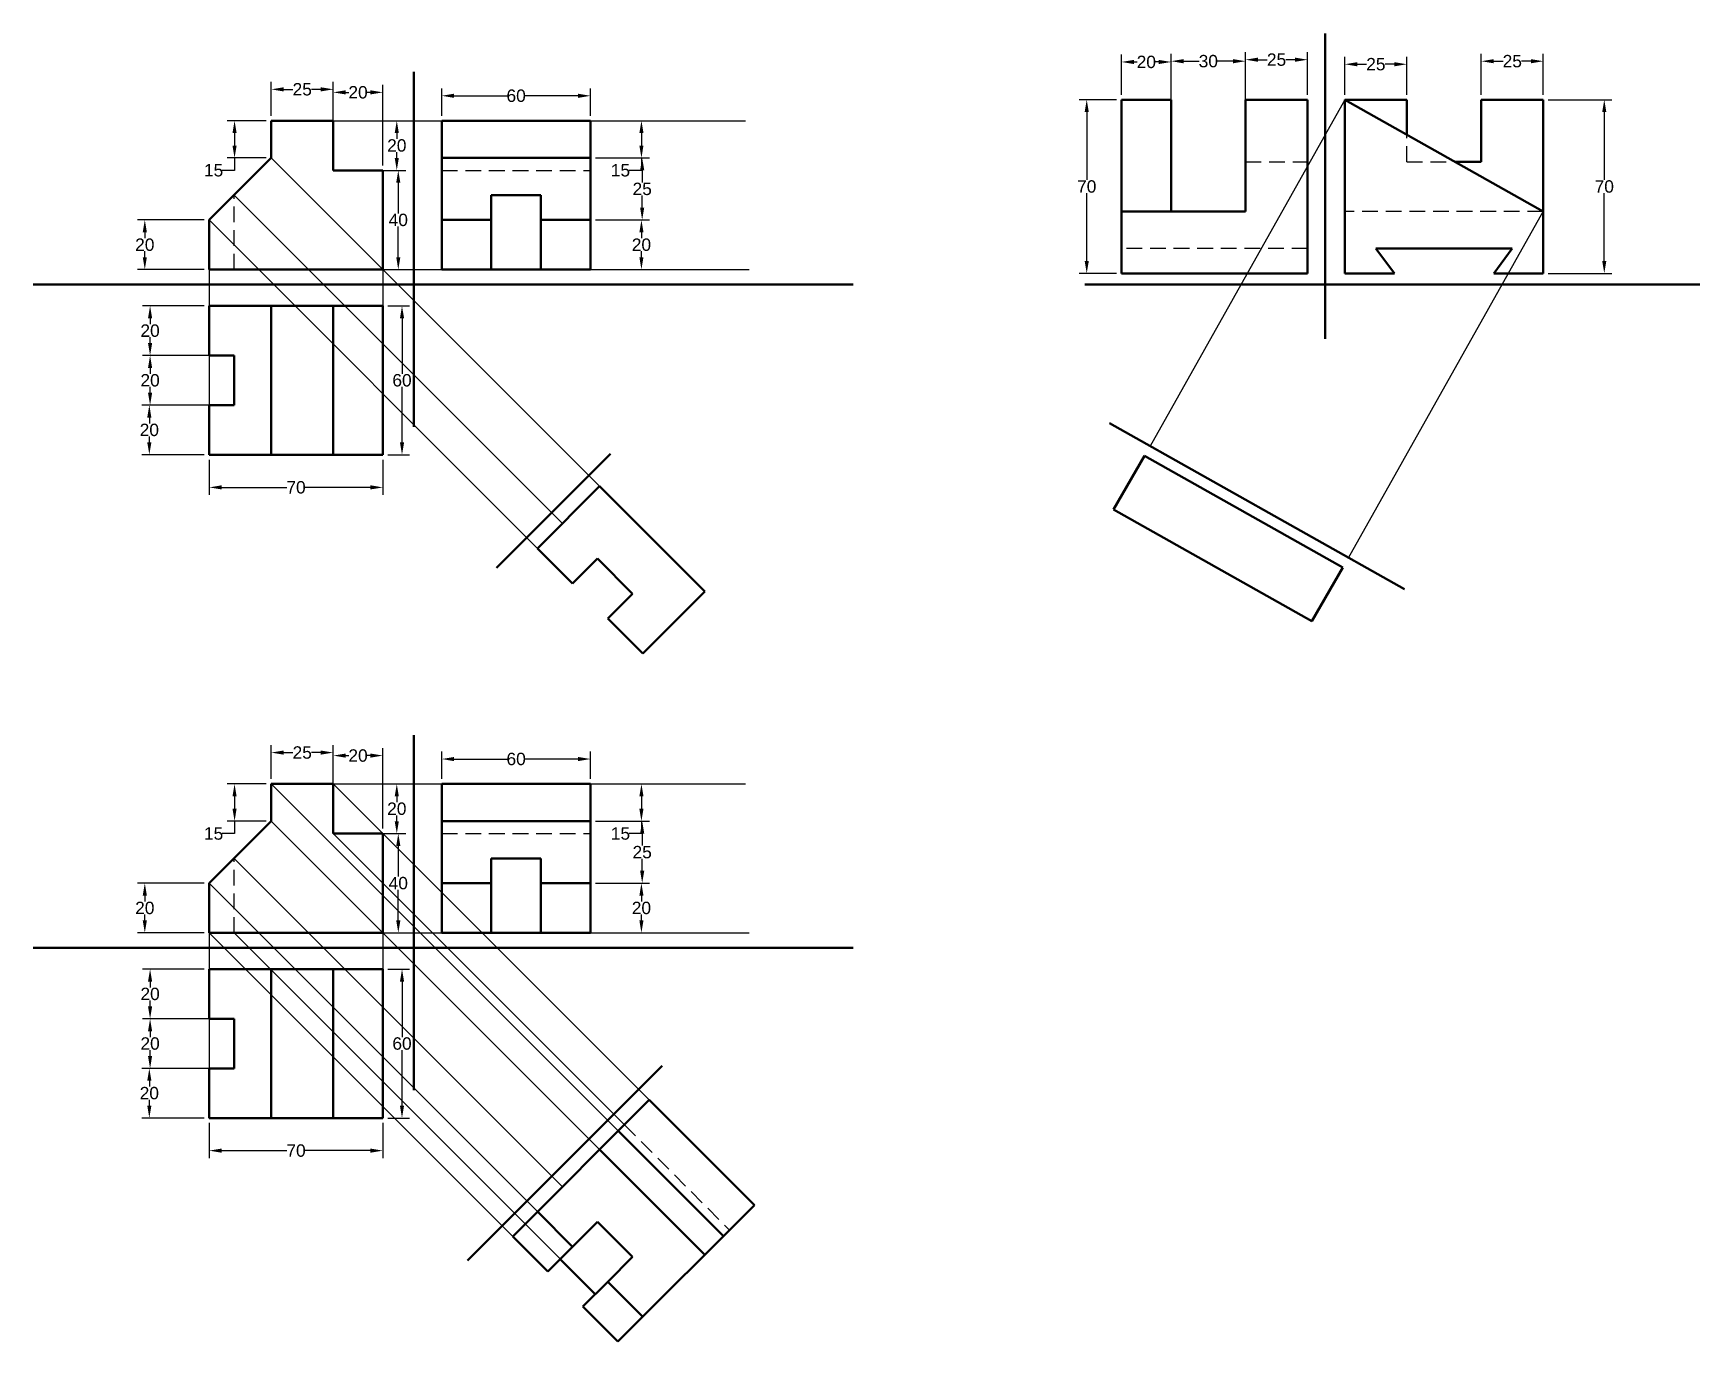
# Model space of a CAD drawing. Header units: millimetres. Extents: x -81 to 591, y -195 to 333.
import ezdxf

# ---------------------------------------------------------------- set-up
doc = ezdxf.new("R2010")
doc.units = ezdxf.units.MM
doc.linetypes.add('HIDDEN', pattern=[9.525, 6.35, -3.175])
for name, color, linetype in [('DIM', 12, 'Continuous'), ('HIDDEN', 101, 'HIDDEN'), ('PROJECTIN', 50, 'Continuous')]:
    doc.layers.add(name, color=color, linetype=linetype)
doc.layers.add('OBJECT', color=250, linetype='Continuous', lineweight=50)
doc.styles.get("Standard").update_dxf_attribs({"font": 'arial.ttf'})
doc.dimstyles.new('kunal', dxfattribs={"dimtxt": 5, "dimasz": 5, "dimexe": 3, "dimexo": 2, "dimgap": 0.09, "dimtad": 0, "dimtih": 1, "dimtoh": 1, "dimdec": 0, "dimzin": 0, "dimdsep": 46, "dimtxsty": 'Standard', "dimcen": 0.09, "dimadec": 0, "dimazin": 0, "dimtfac": 1, "dimtdec": 0, "dimtofl": 0, "dimtmove": 0, "dimatfit": 3, "dimfxl": 1, "dimtolj": 1, "dimtzin": 0, "dimarcsym": 0})

# ---------------------------------------------------------------- blocks, each defined once
blk = doc.blocks.new('*D2')
at = {"layer": 'Defpoints', "color": 0, "transparency": 16777216}
for p in [(143.51, 307.68), (83.51, 297.63), (143.51, 297.63)]:
    blk.add_point(p, dxfattribs=at)
at = {"layer": 'DIM', "color": 0, "lineweight": -2, "transparency": 16777216}
for p, q in [((83.51, 299.63), (83.51, 310.68)), ((143.51, 299.63), (143.51, 310.68)), ((88.51, 307.68), (109.84, 307.68)), ((138.51, 307.68), (117.19, 307.68))]:
    blk.add_line(p, q, dxfattribs=at)
at = {"layer": 'DIM', "color": 0, "transparency": 16777216}
for points in [[(88.51, 308.51), (88.51, 306.85), (83.51, 307.68)], [(138.51, 308.51), (138.51, 306.85), (143.51, 307.68)]]:
    blk.add_solid(points, dxfattribs=at)
at = {"layer": 'DIM', "color": 0, "transparency": 16777216, "insert": (113.51, 307.68), "char_height": 5, "attachment_point": 5}
blk.add_mtext('\\A1;60', dxfattribs=at)
blk = doc.blocks.new('*D3')
at = {"layer": 'Defpoints', "color": 0, "transparency": 16777216}
for p in [(143.51, 297.63), (143.51, 282.63), (164.03, 282.63)]:
    blk.add_point(p, dxfattribs=at)
at = {"layer": 'DIM', "color": 0, "lineweight": -2, "transparency": 16777216}
for p, q in [((145.51, 297.63), (167.03, 297.63)), ((164.03, 292.63), (164.03, 287.63)), ((145.51, 282.63), (167.03, 282.63)), ((164.03, 282.63), (164.03, 277.63)), ((164.03, 277.63), (159.03, 277.63))]:
    blk.add_line(p, q, dxfattribs=at)
at = {"layer": 'DIM', "color": 0, "transparency": 16777216}
for points in [[(163.2, 292.63), (164.86, 292.63), (164.03, 297.63)], [(163.2, 287.63), (164.86, 287.63), (164.03, 282.63)]]:
    blk.add_solid(points, dxfattribs=at)
at = {"layer": 'DIM', "color": 0, "transparency": 16777216, "insert": (155.57, 277.63), "char_height": 5, "attachment_point": 5}
blk.add_mtext('\\A1;15', dxfattribs=at)
blk = doc.blocks.new('*D4')
at = {"layer": 'Defpoints', "color": 0, "transparency": 16777216}
for p in [(143.51, 282.63), (143.51, 257.63), (164.33, 257.63)]:
    blk.add_point(p, dxfattribs=at)
at = {"layer": 'DIM', "color": 0, "lineweight": -2, "transparency": 16777216}
for p, q in [((145.51, 282.63), (167.33, 282.63)), ((164.33, 277.63), (164.33, 272.77)), ((164.33, 262.63), (164.33, 267.49)), ((145.51, 257.63), (167.33, 257.63))]:
    blk.add_line(p, q, dxfattribs=at)
at = {"layer": 'DIM', "color": 0, "transparency": 16777216}
for points in [[(163.5, 277.63), (165.17, 277.63), (164.33, 282.63)], [(163.5, 262.63), (165.17, 262.63), (164.33, 257.63)]]:
    blk.add_solid(points, dxfattribs=at)
at = {"layer": 'DIM', "color": 0, "transparency": 16777216, "insert": (164.33, 270.13), "char_height": 5, "attachment_point": 5}
blk.add_mtext('\\A1;25', dxfattribs=at)
blk = doc.blocks.new('*D5')
at = {"layer": 'Defpoints', "color": 0, "transparency": 16777216}
for p in [(143.51, 257.63), (143.51, 237.63), (164.03, 237.63)]:
    blk.add_point(p, dxfattribs=at)
at = {"layer": 'DIM', "color": 0, "lineweight": -2, "transparency": 16777216}
for p, q in [((145.51, 257.63), (167.03, 257.63)), ((164.03, 252.63), (164.03, 250.27)), ((164.03, 242.63), (164.03, 244.99)), ((145.51, 237.63), (167.03, 237.63))]:
    blk.add_line(p, q, dxfattribs=at)
at = {"layer": 'DIM', "color": 0, "transparency": 16777216}
for points in [[(163.2, 252.63), (164.86, 252.63), (164.03, 257.63)], [(163.2, 242.63), (164.86, 242.63), (164.03, 237.63)]]:
    blk.add_solid(points, dxfattribs=at)
at = {"layer": 'DIM', "color": 0, "transparency": 16777216, "insert": (164.03, 247.63), "char_height": 5, "attachment_point": 5}
blk.add_mtext('\\A1;20', dxfattribs=at)
blk = doc.blocks.new('*D6')
at = {"layer": 'Defpoints', "color": 0, "transparency": 16777216}
for p in [(59.77, 277.63), (66, 277.63), (59.77, 237.63)]:
    blk.add_point(p, dxfattribs=at)
at = {"layer": 'DIM', "color": 0, "lineweight": -2, "transparency": 16777216}
for p, q in [((61.77, 277.63), (69, 277.63)), ((66, 272.63), (66, 260.27)), ((66, 242.63), (66, 254.99)), ((61.77, 237.63), (69, 237.63))]:
    blk.add_line(p, q, dxfattribs=at)
at = {"layer": 'DIM', "color": 0, "transparency": 16777216}
for points in [[(65.17, 272.63), (66.84, 272.63), (66, 277.63)], [(65.17, 242.63), (66.84, 242.63), (66, 237.63)]]:
    blk.add_solid(points, dxfattribs=at)
at = {"layer": 'DIM', "color": 0, "transparency": 16777216, "insert": (66, 257.63), "char_height": 5, "attachment_point": 5}
blk.add_mtext('\\A1;40', dxfattribs=at)
blk = doc.blocks.new('*D7')
at = {"layer": 'Defpoints', "color": 0, "transparency": 16777216}
for p in [(39.77, 297.63), (65.4, 297.63), (39.77, 277.63)]:
    blk.add_point(p, dxfattribs=at)
at = {"layer": 'DIM', "color": 0, "lineweight": -2, "transparency": 16777216}
for p, q in [((41.77, 297.63), (68.4, 297.63)), ((65.4, 292.63), (65.4, 290.27)), ((65.4, 282.63), (65.4, 284.99)), ((41.77, 277.63), (68.4, 277.63))]:
    blk.add_line(p, q, dxfattribs=at)
at = {"layer": 'DIM', "color": 0, "transparency": 16777216}
for points in [[(64.56, 292.63), (66.23, 292.63), (65.4, 297.63)], [(64.56, 282.63), (66.23, 282.63), (65.4, 277.63)]]:
    blk.add_solid(points, dxfattribs=at)
at = {"layer": 'DIM', "color": 0, "transparency": 16777216, "insert": (65.4, 287.63), "char_height": 5, "attachment_point": 5}
blk.add_mtext('\\A1;20', dxfattribs=at)
blk = doc.blocks.new('*D8')
at = {"layer": 'Defpoints', "color": 0, "transparency": 16777216}
for p in [(39.77, 309.06), (39.77, 277.63), (59.77, 277.63)]:
    blk.add_point(p, dxfattribs=at)
at = {"layer": 'DIM', "color": 0, "lineweight": -2, "transparency": 16777216}
for p, q in [((39.77, 279.63), (39.77, 312.06)), ((44.77, 309.06), (46.06, 309.06)), ((54.77, 309.06), (53.47, 309.06)), ((59.77, 279.63), (59.77, 312.06))]:
    blk.add_line(p, q, dxfattribs=at)
at = {"layer": 'DIM', "color": 0, "transparency": 16777216}
for points in [[(44.77, 309.9), (44.77, 308.23), (39.77, 309.06)], [(54.77, 309.9), (54.77, 308.23), (59.77, 309.06)]]:
    blk.add_solid(points, dxfattribs=at)
at = {"layer": 'DIM', "color": 0, "transparency": 16777216, "insert": (49.77, 309.06), "char_height": 5, "attachment_point": 5}
blk.add_mtext('\\A1;20', dxfattribs=at)
blk = doc.blocks.new('*D9')
at = {"layer": 'Defpoints', "color": 0, "transparency": 16777216}
for p in [(14.77, 310.28), (14.77, 297.63), (39.77, 297.63)]:
    blk.add_point(p, dxfattribs=at)
at = {"layer": 'DIM', "color": 0, "lineweight": -2, "transparency": 16777216}
for p, q in [((14.77, 299.63), (14.77, 313.28)), ((19.77, 310.28), (23.53, 310.28)), ((34.77, 310.28), (31, 310.28)), ((39.77, 299.63), (39.77, 313.28))]:
    blk.add_line(p, q, dxfattribs=at)
at = {"layer": 'DIM', "color": 0, "transparency": 16777216}
for points in [[(19.77, 311.11), (19.77, 309.44), (14.77, 310.28)], [(34.77, 311.11), (34.77, 309.44), (39.77, 310.28)]]:
    blk.add_solid(points, dxfattribs=at)
at = {"layer": 'DIM', "color": 0, "transparency": 16777216, "insert": (27.27, 310.28), "char_height": 5, "attachment_point": 5}
blk.add_mtext('\\A1;25', dxfattribs=at)
blk = doc.blocks.new('*D10')
at = {"layer": 'Defpoints', "color": 0, "transparency": 16777216}
for p in [(14.77, 297.63), (-0.01, 282.63), (14.77, 282.63)]:
    blk.add_point(p, dxfattribs=at)
at = {"layer": 'DIM', "color": 0, "lineweight": -2, "transparency": 16777216}
for p, q in [((12.77, 297.63), (-3.01, 297.63)), ((-0.01, 292.63), (-0.01, 287.63)), ((12.77, 282.63), (-3.01, 282.63)), ((-0.01, 282.63), (-0.01, 277.63)), ((-0.01, 277.63), (-5.01, 277.63))]:
    blk.add_line(p, q, dxfattribs=at)
at = {"layer": 'DIM', "color": 0, "transparency": 16777216}
for points in [[(-0.84, 292.63), (0.82, 292.63), (-0.01, 297.63)], [(-0.84, 287.63), (0.82, 287.63), (-0.01, 282.63)]]:
    blk.add_solid(points, dxfattribs=at)
at = {"layer": 'DIM', "color": 0, "transparency": 16777216, "insert": (-8.46, 277.63), "char_height": 5, "attachment_point": 5}
blk.add_mtext('\\A1;15', dxfattribs=at)
blk = doc.blocks.new('*D11')
at = {"layer": 'Defpoints', "color": 0, "transparency": 16777216}
for p in [(-36.2, 257.63), (-10.23, 257.63), (-10.23, 237.63)]:
    blk.add_point(p, dxfattribs=at)
at = {"layer": 'DIM', "color": 0, "lineweight": -2, "transparency": 16777216}
for p, q in [((-12.23, 257.63), (-39.2, 257.63)), ((-36.2, 252.63), (-36.2, 250.27)), ((-36.2, 242.63), (-36.2, 244.99)), ((-12.23, 237.63), (-39.2, 237.63))]:
    blk.add_line(p, q, dxfattribs=at)
at = {"layer": 'DIM', "color": 0, "transparency": 16777216}
for points in [[(-37.03, 252.63), (-35.36, 252.63), (-36.2, 257.63)], [(-37.03, 242.63), (-35.36, 242.63), (-36.2, 237.63)]]:
    blk.add_solid(points, dxfattribs=at)
at = {"layer": 'DIM', "color": 0, "transparency": 16777216, "insert": (-36.2, 247.63), "char_height": 5, "attachment_point": 5}
blk.add_mtext('\\A1;20', dxfattribs=at)
blk = doc.blocks.new('*D12')
at = {"layer": 'Defpoints', "color": 0, "transparency": 16777216}
for p in [(-10.23, 162.98), (59.77, 162.98), (-10.23, 149.83)]:
    blk.add_point(p, dxfattribs=at)
at = {"layer": 'DIM', "color": 0, "lineweight": -2, "transparency": 16777216}
for p, q in [((-10.23, 160.98), (-10.23, 146.83)), ((59.77, 160.98), (59.77, 146.83)), ((-5.23, 149.83), (21.12, 149.83)), ((54.77, 149.83), (28.41, 149.83))]:
    blk.add_line(p, q, dxfattribs=at)
at = {"layer": 'DIM', "color": 0, "transparency": 16777216}
for points in [[(-5.23, 150.67), (-5.23, 149), (-10.23, 149.83)], [(54.77, 150.67), (54.77, 149), (59.77, 149.83)]]:
    blk.add_solid(points, dxfattribs=at)
at = {"layer": 'DIM', "color": 0, "transparency": 16777216, "insert": (24.77, 149.83), "char_height": 5, "attachment_point": 5}
blk.add_mtext('\\A1;70', dxfattribs=at)
blk = doc.blocks.new('*D13')
at = {"layer": 'Defpoints', "color": 0, "transparency": 16777216}
for p in [(-0.23, 202.98), (-34.07, 182.98), (-0.23, 182.98)]:
    blk.add_point(p, dxfattribs=at)
at = {"layer": 'DIM', "color": 0, "lineweight": -2, "transparency": 16777216}
for p, q in [((-2.23, 202.98), (-37.07, 202.98)), ((-34.07, 197.98), (-34.07, 195.62)), ((-34.07, 187.98), (-34.07, 190.34)), ((-2.23, 182.98), (-37.07, 182.98))]:
    blk.add_line(p, q, dxfattribs=at)
at = {"layer": 'DIM', "color": 0, "transparency": 16777216}
for points in [[(-34.9, 197.98), (-33.24, 197.98), (-34.07, 202.98)], [(-34.9, 187.98), (-33.24, 187.98), (-34.07, 182.98)]]:
    blk.add_solid(points, dxfattribs=at)
at = {"layer": 'DIM', "color": 0, "transparency": 16777216, "insert": (-34.07, 192.98), "char_height": 5, "attachment_point": 5}
blk.add_mtext('\\A1;20', dxfattribs=at)
blk = doc.blocks.new('*D14')
at = {"layer": 'Defpoints', "color": 0, "transparency": 16777216}
for p in [(-34.07, 222.98), (-10.23, 222.98), (-10.23, 202.98)]:
    blk.add_point(p, dxfattribs=at)
at = {"layer": 'DIM', "color": 0, "lineweight": -2, "transparency": 16777216}
for p, q in [((-12.23, 222.98), (-37.07, 222.98)), ((-34.07, 217.98), (-34.07, 215.62)), ((-34.07, 207.98), (-34.07, 210.34)), ((-12.23, 202.98), (-37.07, 202.98))]:
    blk.add_line(p, q, dxfattribs=at)
at = {"layer": 'DIM', "color": 0, "transparency": 16777216}
for points in [[(-34.9, 217.98), (-33.24, 217.98), (-34.07, 222.98)], [(-34.9, 207.98), (-33.24, 207.98), (-34.07, 202.98)]]:
    blk.add_solid(points, dxfattribs=at)
at = {"layer": 'DIM', "color": 0, "transparency": 16777216, "insert": (-34.07, 212.98), "char_height": 5, "attachment_point": 5}
blk.add_mtext('\\A1;20', dxfattribs=at)
blk = doc.blocks.new('*D15')
at = {"layer": 'Defpoints', "color": 0, "transparency": 16777216}
for p in [(-34.37, 182.98), (-10.23, 182.98), (-10.23, 162.98)]:
    blk.add_point(p, dxfattribs=at)
at = {"layer": 'DIM', "color": 0, "lineweight": -2, "transparency": 16777216}
for p, q in [((-12.23, 182.98), (-37.37, 182.98)), ((-34.37, 177.98), (-34.37, 175.62)), ((-34.37, 167.98), (-34.37, 170.34)), ((-12.23, 162.98), (-37.37, 162.98))]:
    blk.add_line(p, q, dxfattribs=at)
at = {"layer": 'DIM', "color": 0, "transparency": 16777216}
for points in [[(-35.21, 177.98), (-33.54, 177.98), (-34.37, 182.98)], [(-35.21, 167.98), (-33.54, 167.98), (-34.37, 162.98)]]:
    blk.add_solid(points, dxfattribs=at)
at = {"layer": 'DIM', "color": 0, "transparency": 16777216, "insert": (-34.37, 172.98), "char_height": 5, "attachment_point": 5}
blk.add_mtext('\\A1;20', dxfattribs=at)
blk = doc.blocks.new('*D16')
at = {"layer": 'Defpoints', "color": 0, "transparency": 16777216}
for p in [(59.77, 222.98), (59.77, 162.98), (67.5, 162.98)]:
    blk.add_point(p, dxfattribs=at)
at = {"layer": 'DIM', "color": 0, "lineweight": -2, "transparency": 16777216}
for p, q in [((61.77, 222.98), (70.5, 222.98)), ((67.5, 217.98), (67.5, 195.62)), ((67.5, 167.98), (67.5, 190.34)), ((61.77, 162.98), (70.5, 162.98))]:
    blk.add_line(p, q, dxfattribs=at)
at = {"layer": 'DIM', "color": 0, "transparency": 16777216}
for points in [[(66.67, 217.98), (68.34, 217.98), (67.5, 222.98)], [(66.67, 167.98), (68.34, 167.98), (67.5, 162.98)]]:
    blk.add_solid(points, dxfattribs=at)
at = {"layer": 'DIM', "color": 0, "transparency": 16777216, "insert": (67.5, 192.98), "char_height": 5, "attachment_point": 5}
blk.add_mtext('\\A1;60', dxfattribs=at)
blk = doc.blocks.new('*D17')
at = {"layer": 'Defpoints', "color": 0, "transparency": 16777216}
for p in [(357.58, 321.31), (357.58, 306.09), (377.58, 306.09)]:
    blk.add_point(p, dxfattribs=at)
at = {"layer": 'DIM', "color": 0, "lineweight": -2, "transparency": 16777216}
for p, q in [((357.58, 308.09), (357.58, 324.31)), ((377.58, 308.09), (377.58, 324.31)), ((362.58, 321.31), (363.88, 321.31)), ((372.58, 321.31), (371.29, 321.31))]:
    blk.add_line(p, q, dxfattribs=at)
at = {"layer": 'DIM', "color": 0, "transparency": 16777216}
for points in [[(362.58, 322.15), (362.58, 320.48), (357.58, 321.31)], [(372.58, 322.15), (372.58, 320.48), (377.58, 321.31)]]:
    blk.add_solid(points, dxfattribs=at)
at = {"layer": 'DIM', "color": 0, "transparency": 16777216, "insert": (367.58, 321.31), "char_height": 5, "attachment_point": 5}
blk.add_mtext('\\A1;20', dxfattribs=at)
blk = doc.blocks.new('*D18')
at = {"layer": 'Defpoints', "color": 0, "transparency": 16777216}
for p in [(377.58, 321.62), (377.58, 261.09), (407.58, 261.09)]:
    blk.add_point(p, dxfattribs=at)
at = {"layer": 'DIM', "color": 0, "lineweight": -2, "transparency": 16777216}
for p, q in [((377.58, 263.09), (377.58, 324.62)), ((407.58, 263.09), (407.58, 324.62)), ((382.58, 321.62), (388.92, 321.62)), ((402.58, 321.62), (396.25, 321.62))]:
    blk.add_line(p, q, dxfattribs=at)
at = {"layer": 'DIM', "color": 0, "transparency": 16777216}
for points in [[(382.58, 322.45), (382.58, 320.78), (377.58, 321.62)], [(402.58, 322.45), (402.58, 320.78), (407.58, 321.62)]]:
    blk.add_solid(points, dxfattribs=at)
at = {"layer": 'DIM', "color": 0, "transparency": 16777216, "insert": (392.58, 321.62), "char_height": 5, "attachment_point": 5}
blk.add_mtext('\\A1;30', dxfattribs=at)
blk = doc.blocks.new('*D19')
at = {"layer": 'Defpoints', "color": 0, "transparency": 16777216}
for p in [(407.58, 322.23), (407.58, 306.09), (432.58, 306.09)]:
    blk.add_point(p, dxfattribs=at)
at = {"layer": 'DIM', "color": 0, "lineweight": -2, "transparency": 16777216}
for p, q in [((407.58, 308.09), (407.58, 325.23)), ((432.58, 308.09), (432.58, 325.23)), ((412.58, 322.23), (416.35, 322.23)), ((427.58, 322.23), (423.82, 322.23))]:
    blk.add_line(p, q, dxfattribs=at)
at = {"layer": 'DIM', "color": 0, "transparency": 16777216}
for points in [[(412.58, 323.06), (412.58, 321.39), (407.58, 322.23)], [(427.58, 323.06), (427.58, 321.39), (432.58, 322.23)]]:
    blk.add_solid(points, dxfattribs=at)
at = {"layer": 'DIM', "color": 0, "transparency": 16777216, "insert": (420.08, 322.23), "char_height": 5, "attachment_point": 5}
blk.add_mtext('\\A1;25', dxfattribs=at)
blk = doc.blocks.new('*D20')
at = {"layer": 'Defpoints', "color": 0, "transparency": 16777216}
for p in [(357.58, 306.09), (343.56, 236.09), (357.58, 236.09)]:
    blk.add_point(p, dxfattribs=at)
at = {"layer": 'DIM', "color": 0, "lineweight": -2, "transparency": 16777216}
for p, q in [((355.58, 306.09), (340.56, 306.09)), ((343.56, 301.09), (343.56, 273.74)), ((343.56, 241.09), (343.56, 268.45)), ((355.58, 236.09), (340.56, 236.09))]:
    blk.add_line(p, q, dxfattribs=at)
at = {"layer": 'DIM', "color": 0, "transparency": 16777216}
for points in [[(342.73, 301.09), (344.4, 301.09), (343.56, 306.09)], [(342.73, 241.09), (344.4, 241.09), (343.56, 236.09)]]:
    blk.add_solid(points, dxfattribs=at)
at = {"layer": 'DIM', "color": 0, "transparency": 16777216, "insert": (343.56, 271.09), "char_height": 5, "attachment_point": 5}
blk.add_mtext('\\A1;70', dxfattribs=at)
blk = doc.blocks.new('*D21')
at = {"layer": 'Defpoints', "color": 0, "transparency": 16777216}
for p in [(472.63, 320.4), (447.63, 306.09), (472.63, 306.09)]:
    blk.add_point(p, dxfattribs=at)
at = {"layer": 'DIM', "color": 0, "lineweight": -2, "transparency": 16777216}
for p, q in [((447.63, 308.09), (447.63, 323.4)), ((472.63, 308.09), (472.63, 323.4)), ((452.63, 320.4), (456.4, 320.4)), ((467.63, 320.4), (463.87, 320.4))]:
    blk.add_line(p, q, dxfattribs=at)
at = {"layer": 'DIM', "color": 0, "transparency": 16777216}
for points in [[(452.63, 321.23), (452.63, 319.56), (447.63, 320.4)], [(467.63, 321.23), (467.63, 319.56), (472.63, 320.4)]]:
    blk.add_solid(points, dxfattribs=at)
at = {"layer": 'DIM', "color": 0, "transparency": 16777216, "insert": (460.13, 320.4), "char_height": 5, "attachment_point": 5}
blk.add_mtext('\\A1;25', dxfattribs=at)
blk = doc.blocks.new('*D22')
at = {"layer": 'Defpoints', "color": 0, "transparency": 16777216}
for p in [(527.63, 321.62), (502.63, 306.09), (527.63, 306.09)]:
    blk.add_point(p, dxfattribs=at)
at = {"layer": 'DIM', "color": 0, "lineweight": -2, "transparency": 16777216}
for p, q in [((502.63, 308.09), (502.63, 324.62)), ((527.63, 308.09), (527.63, 324.62)), ((507.63, 321.62), (511.4, 321.62)), ((522.63, 321.62), (518.87, 321.62))]:
    blk.add_line(p, q, dxfattribs=at)
at = {"layer": 'DIM', "color": 0, "transparency": 16777216}
for points in [[(507.63, 322.45), (507.63, 320.78), (502.63, 321.62)], [(522.63, 322.45), (522.63, 320.78), (527.63, 321.62)]]:
    blk.add_solid(points, dxfattribs=at)
at = {"layer": 'DIM', "color": 0, "transparency": 16777216, "insert": (515.13, 321.62), "char_height": 5, "attachment_point": 5}
blk.add_mtext('\\A1;25', dxfattribs=at)
blk = doc.blocks.new('*D23')
at = {"layer": 'Defpoints', "color": 0, "transparency": 16777216}
for p in [(527.63, 306.09), (527.63, 236.09), (552.22, 236.09)]:
    blk.add_point(p, dxfattribs=at)
at = {"layer": 'DIM', "color": 0, "lineweight": -2, "transparency": 16777216}
for p, q in [((529.63, 306.09), (555.22, 306.09)), ((552.22, 301.09), (552.22, 273.74)), ((552.22, 241.09), (552.22, 268.45)), ((529.63, 236.09), (555.22, 236.09))]:
    blk.add_line(p, q, dxfattribs=at)
at = {"layer": 'DIM', "color": 0, "transparency": 16777216}
for points in [[(551.39, 301.09), (553.05, 301.09), (552.22, 306.09)], [(551.39, 241.09), (553.05, 241.09), (552.22, 236.09)]]:
    blk.add_solid(points, dxfattribs=at)
at = {"layer": 'DIM', "color": 0, "transparency": 16777216, "insert": (552.22, 271.09), "char_height": 5, "attachment_point": 5}
blk.add_mtext('\\A1;70', dxfattribs=at)
blk = doc.blocks.new('*D24')
at = {"layer": 'Defpoints', "color": 0, "transparency": 16777216}
for p in [(143.51, 40.34), (83.51, 30.29), (143.51, 30.29)]:
    blk.add_point(p, dxfattribs=at)
at = {"layer": 'DIM', "color": 0, "lineweight": -2, "transparency": 16777216}
for p, q in [((83.51, 32.29), (83.51, 43.34)), ((88.51, 40.34), (109.84, 40.34)), ((138.51, 40.34), (117.19, 40.34)), ((143.51, 32.29), (143.51, 43.34))]:
    blk.add_line(p, q, dxfattribs=at)
at = {"layer": 'DIM', "color": 0, "transparency": 16777216}
for points in [[(88.51, 41.17), (88.51, 39.5), (83.51, 40.34)], [(138.51, 41.17), (138.51, 39.5), (143.51, 40.34)]]:
    blk.add_solid(points, dxfattribs=at)
at = {"layer": 'DIM', "color": 0, "transparency": 16777216, "insert": (113.51, 40.34), "char_height": 5, "attachment_point": 5}
blk.add_mtext('\\A1;60', dxfattribs=at)
blk = doc.blocks.new('*D25')
at = {"layer": 'Defpoints', "color": 0, "transparency": 16777216}
for p in [(143.51, 30.29), (143.51, 15.29), (164.03, 15.29)]:
    blk.add_point(p, dxfattribs=at)
at = {"layer": 'DIM', "color": 0, "lineweight": -2, "transparency": 16777216}
for p, q in [((145.51, 30.29), (167.03, 30.29)), ((164.03, 25.29), (164.03, 20.29)), ((145.51, 15.29), (167.03, 15.29)), ((164.03, 15.29), (164.03, 10.29)), ((164.03, 10.29), (159.03, 10.29))]:
    blk.add_line(p, q, dxfattribs=at)
at = {"layer": 'DIM', "color": 0, "transparency": 16777216}
for points in [[(163.2, 25.29), (164.86, 25.29), (164.03, 30.29)], [(163.2, 20.29), (164.86, 20.29), (164.03, 15.29)]]:
    blk.add_solid(points, dxfattribs=at)
at = {"layer": 'DIM', "color": 0, "transparency": 16777216, "insert": (155.57, 10.29), "char_height": 5, "attachment_point": 5}
blk.add_mtext('\\A1;15', dxfattribs=at)
blk = doc.blocks.new('*D26')
at = {"layer": 'Defpoints', "color": 0, "transparency": 16777216}
for p in [(143.51, 15.29), (143.51, -9.71), (164.33, -9.71)]:
    blk.add_point(p, dxfattribs=at)
at = {"layer": 'DIM', "color": 0, "lineweight": -2, "transparency": 16777216}
for p, q in [((145.51, 15.29), (167.33, 15.29)), ((164.33, 10.29), (164.33, 5.43)), ((164.33, -4.71), (164.33, 0.14)), ((145.51, -9.71), (167.33, -9.71))]:
    blk.add_line(p, q, dxfattribs=at)
at = {"layer": 'DIM', "color": 0, "transparency": 16777216}
for points in [[(163.5, 10.29), (165.17, 10.29), (164.33, 15.29)], [(163.5, -4.71), (165.17, -4.71), (164.33, -9.71)]]:
    blk.add_solid(points, dxfattribs=at)
at = {"layer": 'DIM', "color": 0, "transparency": 16777216, "insert": (164.33, 2.79), "char_height": 5, "attachment_point": 5}
blk.add_mtext('\\A1;25', dxfattribs=at)
blk = doc.blocks.new('*D27')
at = {"layer": 'Defpoints', "color": 0, "transparency": 16777216}
for p in [(143.51, -9.71), (143.51, -29.71), (164.03, -29.71)]:
    blk.add_point(p, dxfattribs=at)
at = {"layer": 'DIM', "color": 0, "lineweight": -2, "transparency": 16777216}
for p, q in [((145.51, -9.71), (167.03, -9.71)), ((164.03, -14.71), (164.03, -17.07)), ((164.03, -24.71), (164.03, -22.36)), ((145.51, -29.71), (167.03, -29.71))]:
    blk.add_line(p, q, dxfattribs=at)
at = {"layer": 'DIM', "color": 0, "transparency": 16777216}
for points in [[(163.2, -14.71), (164.86, -14.71), (164.03, -9.71)], [(163.2, -24.71), (164.86, -24.71), (164.03, -29.71)]]:
    blk.add_solid(points, dxfattribs=at)
at = {"layer": 'DIM', "color": 0, "transparency": 16777216, "insert": (164.03, -19.71), "char_height": 5, "attachment_point": 5}
blk.add_mtext('\\A1;20', dxfattribs=at)
blk = doc.blocks.new('*D28')
at = {"layer": 'Defpoints', "color": 0, "transparency": 16777216}
for p in [(59.77, 10.29), (66, 10.29), (59.77, -29.71)]:
    blk.add_point(p, dxfattribs=at)
at = {"layer": 'DIM', "color": 0, "lineweight": -2, "transparency": 16777216}
for p, q in [((61.77, 10.29), (69, 10.29)), ((66, 5.29), (66, -7.07)), ((66, -24.71), (66, -12.36)), ((61.77, -29.71), (69, -29.71))]:
    blk.add_line(p, q, dxfattribs=at)
at = {"layer": 'DIM', "color": 0, "transparency": 16777216}
for points in [[(65.17, 5.29), (66.84, 5.29), (66, 10.29)], [(65.17, -24.71), (66.84, -24.71), (66, -29.71)]]:
    blk.add_solid(points, dxfattribs=at)
at = {"layer": 'DIM', "color": 0, "transparency": 16777216, "insert": (66, -9.71), "char_height": 5, "attachment_point": 5}
blk.add_mtext('\\A1;40', dxfattribs=at)
blk = doc.blocks.new('*D29')
at = {"layer": 'Defpoints', "color": 0, "transparency": 16777216}
for p in [(39.77, 30.29), (65.4, 30.29), (39.77, 10.29)]:
    blk.add_point(p, dxfattribs=at)
at = {"layer": 'DIM', "color": 0, "lineweight": -2, "transparency": 16777216}
for p, q in [((41.77, 30.29), (68.4, 30.29)), ((65.4, 25.29), (65.4, 22.93)), ((65.4, 15.29), (65.4, 17.64)), ((41.77, 10.29), (68.4, 10.29))]:
    blk.add_line(p, q, dxfattribs=at)
at = {"layer": 'DIM', "color": 0, "transparency": 16777216}
for points in [[(64.56, 25.29), (66.23, 25.29), (65.4, 30.29)], [(64.56, 15.29), (66.23, 15.29), (65.4, 10.29)]]:
    blk.add_solid(points, dxfattribs=at)
at = {"layer": 'DIM', "color": 0, "transparency": 16777216, "insert": (65.4, 20.29), "char_height": 5, "attachment_point": 5}
blk.add_mtext('\\A1;20', dxfattribs=at)
blk = doc.blocks.new('*D30')
at = {"layer": 'Defpoints', "color": 0, "transparency": 16777216}
for p in [(39.77, 41.72), (39.77, 10.29), (59.77, 10.29)]:
    blk.add_point(p, dxfattribs=at)
at = {"layer": 'DIM', "color": 0, "lineweight": -2, "transparency": 16777216}
for p, q in [((39.77, 12.29), (39.77, 44.72)), ((44.77, 41.72), (46.06, 41.72)), ((54.77, 41.72), (53.47, 41.72)), ((59.77, 12.29), (59.77, 44.72))]:
    blk.add_line(p, q, dxfattribs=at)
at = {"layer": 'DIM', "color": 0, "transparency": 16777216}
for points in [[(44.77, 42.55), (44.77, 40.89), (39.77, 41.72)], [(54.77, 42.55), (54.77, 40.89), (59.77, 41.72)]]:
    blk.add_solid(points, dxfattribs=at)
at = {"layer": 'DIM', "color": 0, "transparency": 16777216, "insert": (49.77, 41.72), "char_height": 5, "attachment_point": 5}
blk.add_mtext('\\A1;20', dxfattribs=at)
blk = doc.blocks.new('*D31')
at = {"layer": 'Defpoints', "color": 0, "transparency": 16777216}
for p in [(14.77, 42.94), (14.77, 30.29), (39.77, 30.29)]:
    blk.add_point(p, dxfattribs=at)
at = {"layer": 'DIM', "color": 0, "lineweight": -2, "transparency": 16777216}
for p, q in [((14.77, 32.29), (14.77, 45.94)), ((19.77, 42.94), (23.53, 42.94)), ((34.77, 42.94), (31, 42.94)), ((39.77, 32.29), (39.77, 45.94))]:
    blk.add_line(p, q, dxfattribs=at)
at = {"layer": 'DIM', "color": 0, "transparency": 16777216}
for points in [[(19.77, 43.77), (19.77, 42.1), (14.77, 42.94)], [(34.77, 43.77), (34.77, 42.1), (39.77, 42.94)]]:
    blk.add_solid(points, dxfattribs=at)
at = {"layer": 'DIM', "color": 0, "transparency": 16777216, "insert": (27.27, 42.94), "char_height": 5, "attachment_point": 5}
blk.add_mtext('\\A1;25', dxfattribs=at)
blk = doc.blocks.new('*D32')
at = {"layer": 'Defpoints', "color": 0, "transparency": 16777216}
for p in [(14.77, 30.29), (-0.01, 15.29), (14.77, 15.29)]:
    blk.add_point(p, dxfattribs=at)
at = {"layer": 'DIM', "color": 0, "lineweight": -2, "transparency": 16777216}
for p, q in [((12.77, 30.29), (-3.01, 30.29)), ((-0.01, 25.29), (-0.01, 20.29)), ((12.77, 15.29), (-3.01, 15.29)), ((-0.01, 15.29), (-0.01, 10.29)), ((-0.01, 10.29), (-5.01, 10.29))]:
    blk.add_line(p, q, dxfattribs=at)
at = {"layer": 'DIM', "color": 0, "transparency": 16777216}
for points in [[(-0.84, 25.29), (0.82, 25.29), (-0.01, 30.29)], [(-0.84, 20.29), (0.82, 20.29), (-0.01, 15.29)]]:
    blk.add_solid(points, dxfattribs=at)
at = {"layer": 'DIM', "color": 0, "transparency": 16777216, "insert": (-8.46, 10.29), "char_height": 5, "attachment_point": 5}
blk.add_mtext('\\A1;15', dxfattribs=at)
blk = doc.blocks.new('*D33')
at = {"layer": 'Defpoints', "color": 0, "transparency": 16777216}
for p in [(-36.2, -9.71), (-10.23, -9.71), (-10.23, -29.71)]:
    blk.add_point(p, dxfattribs=at)
at = {"layer": 'DIM', "color": 0, "lineweight": -2, "transparency": 16777216}
for p, q in [((-12.23, -9.71), (-39.2, -9.71)), ((-36.2, -14.71), (-36.2, -17.07)), ((-36.2, -24.71), (-36.2, -22.36)), ((-12.23, -29.71), (-39.2, -29.71))]:
    blk.add_line(p, q, dxfattribs=at)
at = {"layer": 'DIM', "color": 0, "transparency": 16777216}
for points in [[(-37.03, -14.71), (-35.36, -14.71), (-36.2, -9.71)], [(-37.03, -24.71), (-35.36, -24.71), (-36.2, -29.71)]]:
    blk.add_solid(points, dxfattribs=at)
at = {"layer": 'DIM', "color": 0, "transparency": 16777216, "insert": (-36.2, -19.71), "char_height": 5, "attachment_point": 5}
blk.add_mtext('\\A1;20', dxfattribs=at)
blk = doc.blocks.new('*D34')
at = {"layer": 'Defpoints', "color": 0, "transparency": 16777216}
for p in [(-10.23, -104.36), (59.77, -104.36), (-10.23, -117.51)]:
    blk.add_point(p, dxfattribs=at)
at = {"layer": 'DIM', "color": 0, "lineweight": -2, "transparency": 16777216}
for p, q in [((-10.23, -106.36), (-10.23, -120.51)), ((59.77, -106.36), (59.77, -120.51)), ((-5.23, -117.51), (21.12, -117.51)), ((54.77, -117.51), (28.41, -117.51))]:
    blk.add_line(p, q, dxfattribs=at)
at = {"layer": 'DIM', "color": 0, "transparency": 16777216}
for points in [[(-5.23, -116.68), (-5.23, -118.34), (-10.23, -117.51)], [(54.77, -116.68), (54.77, -118.34), (59.77, -117.51)]]:
    blk.add_solid(points, dxfattribs=at)
at = {"layer": 'DIM', "color": 0, "transparency": 16777216, "insert": (24.77, -117.51), "char_height": 5, "attachment_point": 5}
blk.add_mtext('\\A1;70', dxfattribs=at)
blk = doc.blocks.new('*D35')
at = {"layer": 'Defpoints', "color": 0, "transparency": 16777216}
for p in [(-0.23, -64.36), (-34.07, -84.36), (-0.23, -84.36)]:
    blk.add_point(p, dxfattribs=at)
at = {"layer": 'DIM', "color": 0, "lineweight": -2, "transparency": 16777216}
for p, q in [((-2.23, -64.36), (-37.07, -64.36)), ((-34.07, -69.36), (-34.07, -71.72)), ((-34.07, -79.36), (-34.07, -77.01)), ((-2.23, -84.36), (-37.07, -84.36))]:
    blk.add_line(p, q, dxfattribs=at)
at = {"layer": 'DIM', "color": 0, "transparency": 16777216}
for points in [[(-34.9, -69.36), (-33.24, -69.36), (-34.07, -64.36)], [(-34.9, -79.36), (-33.24, -79.36), (-34.07, -84.36)]]:
    blk.add_solid(points, dxfattribs=at)
at = {"layer": 'DIM', "color": 0, "transparency": 16777216, "insert": (-34.07, -74.36), "char_height": 5, "attachment_point": 5}
blk.add_mtext('\\A1;20', dxfattribs=at)
blk = doc.blocks.new('*D36')
at = {"layer": 'Defpoints', "color": 0, "transparency": 16777216}
for p in [(-34.07, -44.36), (-10.23, -44.36), (-10.23, -64.36)]:
    blk.add_point(p, dxfattribs=at)
at = {"layer": 'DIM', "color": 0, "lineweight": -2, "transparency": 16777216}
for p, q in [((-12.23, -44.36), (-37.07, -44.36)), ((-34.07, -49.36), (-34.07, -51.72)), ((-34.07, -59.36), (-34.07, -57.01)), ((-12.23, -64.36), (-37.07, -64.36))]:
    blk.add_line(p, q, dxfattribs=at)
at = {"layer": 'DIM', "color": 0, "transparency": 16777216}
for points in [[(-34.9, -49.36), (-33.24, -49.36), (-34.07, -44.36)], [(-34.9, -59.36), (-33.24, -59.36), (-34.07, -64.36)]]:
    blk.add_solid(points, dxfattribs=at)
at = {"layer": 'DIM', "color": 0, "transparency": 16777216, "insert": (-34.07, -54.36), "char_height": 5, "attachment_point": 5}
blk.add_mtext('\\A1;20', dxfattribs=at)
blk = doc.blocks.new('*D37')
at = {"layer": 'Defpoints', "color": 0, "transparency": 16777216}
for p in [(-34.37, -84.36), (-10.23, -84.36), (-10.23, -104.36)]:
    blk.add_point(p, dxfattribs=at)
at = {"layer": 'DIM', "color": 0, "lineweight": -2, "transparency": 16777216}
for p, q in [((-12.23, -84.36), (-37.37, -84.36)), ((-34.37, -89.36), (-34.37, -91.72)), ((-34.37, -99.36), (-34.37, -97.01)), ((-12.23, -104.36), (-37.37, -104.36))]:
    blk.add_line(p, q, dxfattribs=at)
at = {"layer": 'DIM', "color": 0, "transparency": 16777216}
for points in [[(-35.21, -89.36), (-33.54, -89.36), (-34.37, -84.36)], [(-35.21, -99.36), (-33.54, -99.36), (-34.37, -104.36)]]:
    blk.add_solid(points, dxfattribs=at)
at = {"layer": 'DIM', "color": 0, "transparency": 16777216, "insert": (-34.37, -94.36), "char_height": 5, "attachment_point": 5}
blk.add_mtext('\\A1;20', dxfattribs=at)
blk = doc.blocks.new('*D38')
at = {"layer": 'Defpoints', "color": 0, "transparency": 16777216}
for p in [(59.77, -44.36), (59.77, -104.36), (67.5, -104.36)]:
    blk.add_point(p, dxfattribs=at)
at = {"layer": 'DIM', "color": 0, "lineweight": -2, "transparency": 16777216}
for p, q in [((61.77, -44.36), (70.5, -44.36)), ((67.5, -49.36), (67.5, -71.72)), ((67.5, -99.36), (67.5, -77.01)), ((61.77, -104.36), (70.5, -104.36))]:
    blk.add_line(p, q, dxfattribs=at)
at = {"layer": 'DIM', "color": 0, "transparency": 16777216}
for points in [[(66.67, -49.36), (68.34, -49.36), (67.5, -44.36)], [(66.67, -99.36), (68.34, -99.36), (67.5, -104.36)]]:
    blk.add_solid(points, dxfattribs=at)
at = {"layer": 'DIM', "color": 0, "transparency": 16777216, "insert": (67.5, -74.36), "char_height": 5, "attachment_point": 5}
blk.add_mtext('\\A1;60', dxfattribs=at)

msp = doc.modelspace()

# ---------------------------------------------------------------- linework, layer by layer
at = {"layer": 'HIDDEN'}
for p, q in [((472.63, 281.09), (472.63, 292.03)), ((83.51, 277.63), (143.51, 277.63)), ((407.58, 281.09), (432.58, 281.09)), ((472.63, 281.09), (492.08, 281.09)), ((-0.23, 237.63), (-0.23, 267.63)), ((527.63, 261.09), (447.63, 261.09)), ((432.58, 246.09), (357.58, 246.09)), ((83.51, 10.29), (143.51, 10.29)), ((-0.23, -29.71), (-0.23, 0.29)), ((157.14, -107.08), (199.56, -149.51))]:
    msp.add_line(p, q, dxfattribs=at)
at = {"layer": 'OBJECT'}
for p, q in [((439.66, 209.7), (439.66, 332.85)), ((72.28, 317.3), (72.28, 174.25)), ((377.58, 306.09), (357.58, 306.09)), ((357.58, 306.09), (357.58, 236.09)), ((377.58, 261.09), (377.58, 306.09)), ((432.58, 306.09), (407.58, 306.09)), ((407.58, 306.09), (407.58, 261.09)), ((432.58, 236.09), (432.58, 306.09)), ((447.63, 236.09), (447.63, 306.09)), ((447.63, 306.09), (472.63, 306.09)), ((527.63, 261.09), (447.63, 306.09)), ((472.63, 306.09), (472.63, 292.03)), ((502.63, 281.09), (502.63, 306.09)), ((502.63, 306.09), (527.63, 306.09)), ((527.63, 306.09), (527.63, 236.09)), ((39.77, 297.63), (14.77, 297.63)), ((14.77, 297.63), (14.77, 282.63)), ((39.77, 277.63), (39.77, 297.63)), ((83.51, 237.63), (83.51, 297.63)), ((83.51, 297.63), (143.51, 297.63)), ((143.51, 297.63), (143.51, 237.63)), ((-10.23, 257.63), (14.77, 282.63)), ((83.51, 282.63), (143.51, 282.63)), ((59.77, 277.63), (39.77, 277.63)), ((59.77, 237.63), (59.77, 277.63)), ((492.08, 281.09), (502.63, 281.09)), ((103.51, 267.63), (123.51, 267.63)), ((123.51, 267.63), (103.51, 267.63)), ((103.51, 267.63), (103.51, 257.63)), ((123.51, 257.63), (123.51, 267.63)), ((-10.23, 237.63), (-10.23, 257.63)), ((83.51, 257.63), (103.51, 257.63)), ((103.51, 257.63), (103.51, 237.63)), ((143.51, 257.63), (123.51, 257.63)), ((123.51, 257.63), (123.51, 237.63)), ((377.58, 261.09), (357.58, 261.09)), ((407.58, 261.09), (377.58, 261.09)), ((467.63, 246.09), (460.13, 246.09)), ((460.13, 246.09), (467.63, 236.09)), ((467.63, 246.09), (507.63, 246.09)), ((507.63, 246.09), (515.13, 246.09)), ((515.13, 246.09), (507.63, 236.09)), ((59.77, 237.63), (-10.23, 237.63)), ((143.51, 237.63), (83.51, 237.63)), ((357.58, 236.09), (432.58, 236.09)), ((467.63, 236.09), (447.63, 236.09)), ((527.63, 236.09), (507.63, 236.09)), ((249.34, 231.56), (-81.14, 231.56)), ((342.82, 231.56), (590.68, 231.56)), ((-10.23, 222.98), (59.77, 222.98)), ((-10.23, 202.98), (-10.23, 222.98)), ((14.77, 222.98), (14.77, 162.98)), ((39.77, 222.98), (39.77, 162.98)), ((59.77, 222.98), (59.77, 162.98)), ((-10.23, 202.98), (-0.23, 202.98)), ((-0.23, 202.98), (-0.23, 182.98)), ((-10.23, 162.98), (-10.23, 182.98)), ((-0.23, 182.98), (-10.23, 182.98)), ((471.63, 108.79), (352.7, 175.68)), ((59.77, 162.98), (-10.23, 162.98)), ((105.66, 117.36), (151.61, 163.31)), ((354.37, 140.87), (366.87, 162.52)), ((446.87, 117.52), (366.87, 162.52)), ((122.14, 125.26), (147.14, 150.26)), ((147.14, 150.26), (189.56, 107.83)), ((354.37, 140.87), (434.37, 95.87)), ((122.14, 125.26), (136.28, 111.12)), ((136.28, 111.12), (146.28, 121.12)), ((146.28, 121.12), (160.42, 106.97)), ((434.37, 95.87), (446.87, 117.52)), ((164.56, 82.83), (189.56, 107.83)), ((150.42, 96.97), (160.42, 106.97)), ((164.56, 82.83), (150.42, 96.97)), ((72.28, 49.96), (72.28, -93.09)), ((39.77, 30.29), (14.77, 30.29)), ((14.77, 30.29), (14.77, 15.29)), ((39.77, 10.29), (39.77, 30.29)), ((83.51, -29.71), (83.51, 30.29)), ((83.51, 30.29), (143.51, 30.29)), ((143.51, 30.29), (143.51, -29.71)), ((-10.23, -9.71), (14.77, 15.29)), ((83.51, 15.29), (143.51, 15.29)), ((59.77, 10.29), (39.77, 10.29)), ((59.77, -29.71), (59.77, 10.29)), ((103.51, 0.29), (123.51, 0.29)), ((123.51, 0.29), (103.51, 0.29)), ((103.51, 0.29), (103.51, -9.71)), ((123.51, -9.71), (123.51, 0.29)), ((-10.23, -29.71), (-10.23, -9.71)), ((83.51, -9.71), (103.51, -9.71)), ((103.51, -9.71), (103.51, -29.71)), ((143.51, -9.71), (123.51, -9.71)), ((123.51, -9.71), (123.51, -29.71)), ((59.77, -29.71), (-10.23, -29.71)), ((143.51, -29.71), (83.51, -29.71)), ((249.34, -35.78), (-81.14, -35.78)), ((-10.23, -44.36), (59.77, -44.36)), ((-10.23, -64.36), (-10.23, -44.36)), ((14.77, -44.36), (14.77, -104.36)), ((39.77, -44.36), (39.77, -104.36)), ((59.77, -44.36), (59.77, -104.36)), ((-10.23, -64.36), (-0.23, -64.36)), ((-0.23, -64.36), (-0.23, -84.36)), ((-10.23, -104.36), (-10.23, -84.36)), ((-0.23, -84.36), (-10.23, -84.36)), ((93.89, -161.75), (172.33, -83.32)), ((112.14, -152.08), (167.14, -97.08)), ((167.14, -97.08), (209.56, -139.51)), ((59.77, -104.36), (-10.23, -104.36)), ((154.64, -109.58), (197.06, -152.01)), ((147.14, -117.08), (189.56, -159.51)), ((154.56, -194.51), (209.56, -139.51)), ((122.14, -142.08), (136.28, -156.23)), ((136.28, -156.23), (146.28, -146.23)), ((146.28, -146.23), (160.42, -160.37)), ((112.14, -152.08), (122.14, -162.08)), ((136.28, -156.23), (126.28, -166.23)), ((131.28, -161.23), (145.42, -175.37)), ((150.42, -170.37), (160.42, -160.37)), ((122.14, -162.08), (126.28, -166.23)), ((150.42, -170.37), (140.42, -180.37)), ((164.56, -184.51), (150.42, -170.37)), ((140.42, -180.37), (154.56, -194.51))]:
    msp.add_line(p, q, dxfattribs=at)
at = {"layer": 'PROJECTIN'}
for p, q in [((447.63, 306.09), (369.09, 166.46)), ((39.77, 297.63), (206, 297.63)), ((14.77, 282.63), (147.14, 150.26)), ((-0.23, 267.63), (132.14, 135.26)), ((-10.23, 257.63), (122.14, 125.26)), ((449.09, 121.46), (527.63, 261.09)), ((-10.23, 237.63), (-10.23, 174.54)), ((59.77, 237.63), (207.41, 237.63)), ((59.77, 237.63), (59.77, 174.09)), ((14.77, 30.29), (154.64, -109.58)), ((39.77, 30.29), (206, 30.29)), ((39.77, 30.29), (167.14, -97.08)), ((14.77, 15.29), (147.14, -117.08)), ((39.77, 10.29), (157.14, -107.08)), ((59.77, 10.29), (167.14, -97.08)), ((-0.23, 0.29), (132.14, -132.08)), ((-10.23, -9.71), (122.14, -142.08)), ((-10.23, -29.71), (-10.23, -92.8)), ((-10.23, -29.71), (122.14, -162.08)), ((-0.23, -29.71), (132.14, -162.08)), ((59.77, -29.71), (207.41, -29.71)), ((59.77, -29.71), (59.77, -93.25))]:
    msp.add_line(p, q, dxfattribs=at)

# ---------------------------------------------------------------- dimensions: what is measured, and where the dimension line sits
at = {"layer": 'DIM'}
for base, p1, p2, picture, middle in [((357.58, 321.31), (377.58, 306.09), (357.58, 306.09), '*D17', (367.58, 321.31)), ((377.58, 321.62), (407.58, 261.09), (377.58, 261.09), '*D18', (392.58, 321.62)), ((407.58, 322.23), (432.58, 306.09), (407.58, 306.09), '*D19', (420.08, 322.23)), ((472.63, 320.4), (447.63, 306.09), (472.63, 306.09), '*D21', (460.13, 320.4)), ((527.63, 321.62), (502.63, 306.09), (527.63, 306.09), '*D22', (515.13, 321.62)), ((14.77, 310.28), (39.77, 297.63), (14.77, 297.63), '*D9', (27.27, 310.28)), ((39.77, 309.06), (59.77, 277.63), (39.77, 277.63), '*D8', (49.77, 309.06)), ((143.51, 307.68), (83.51, 297.63), (143.51, 297.63), '*D2', (113.51, 307.68)), ((-10.23, 149.83), (59.77, 162.98), (-10.23, 162.98), '*D12', (24.77, 149.83)), ((14.77, 42.94), (39.77, 30.29), (14.77, 30.29), '*D31', (27.27, 42.94)), ((39.77, 41.72), (59.77, 10.29), (39.77, 10.29), '*D30', (49.77, 41.72)), ((143.51, 40.34), (83.51, 30.29), (143.51, 30.29), '*D24', (113.51, 40.34)), ((-10.23, -117.51), (59.77, -104.36), (-10.23, -104.36), '*D34', (24.77, -117.51))]:
    dim = msp.add_linear_dim(base=base, p1=p1, p2=p2, dimstyle='kunal', dxfattribs=at)
    dim.commit()
    dim.dimension.update_dxf_attribs({"geometry": picture, "text_midpoint": middle})
for base, p1, p2, picture, middle in [((343.56, 236.09), (357.58, 306.09), (357.58, 236.09), '*D20', (343.56, 271.09)), ((552.22, 236.09), (527.63, 306.09), (527.63, 236.09), '*D23', (552.22, 271.09)), ((-0.01, 282.63), (14.77, 297.63), (14.77, 282.63), '*D10', (-8.46, 277.63)), ((65.4, 297.63), (39.77, 277.63), (39.77, 297.63), '*D7', (65.4, 287.63)), ((164.03, 282.63), (143.51, 297.63), (143.51, 282.63), '*D3', (155.57, 277.63)), ((164.33, 257.63), (143.51, 282.63), (143.51, 257.63), '*D4', (164.33, 270.13)), ((66, 277.63), (59.77, 237.63), (59.77, 277.63), '*D6', (66, 257.63)), ((-36.2, 257.63), (-10.23, 237.63), (-10.23, 257.63), '*D11', (-36.2, 247.63)), ((164.03, 237.63), (143.51, 257.63), (143.51, 237.63), '*D5', (164.03, 247.63)), ((-34.07, 222.98), (-10.23, 202.98), (-10.23, 222.98), '*D14', (-34.07, 212.98)), ((67.5, 162.98), (59.77, 222.98), (59.77, 162.98), '*D16', (67.5, 192.98)), ((-34.07, 182.98), (-0.23, 202.98), (-0.23, 182.98), '*D13', (-34.07, 192.98)), ((-34.37, 182.98), (-10.23, 162.98), (-10.23, 182.98), '*D15', (-34.37, 172.98)), ((-0.01, 15.29), (14.77, 30.29), (14.77, 15.29), '*D32', (-8.46, 10.29)), ((65.4, 30.29), (39.77, 10.29), (39.77, 30.29), '*D29', (65.4, 20.29)), ((164.03, 15.29), (143.51, 30.29), (143.51, 15.29), '*D25', (155.57, 10.29)), ((164.33, -9.71), (143.51, 15.29), (143.51, -9.71), '*D26', (164.33, 2.79)), ((66, 10.29), (59.77, -29.71), (59.77, 10.29), '*D28', (66, -9.71)), ((-36.2, -9.71), (-10.23, -29.71), (-10.23, -9.71), '*D33', (-36.2, -19.71)), ((164.03, -29.71), (143.51, -9.71), (143.51, -29.71), '*D27', (164.03, -19.71)), ((-34.07, -44.36), (-10.23, -64.36), (-10.23, -44.36), '*D36', (-34.07, -54.36)), ((67.5, -104.36), (59.77, -44.36), (59.77, -104.36), '*D38', (67.5, -74.36)), ((-34.07, -84.36), (-0.23, -64.36), (-0.23, -84.36), '*D35', (-34.07, -74.36)), ((-34.37, -84.36), (-10.23, -104.36), (-10.23, -84.36), '*D37', (-34.37, -94.36))]:
    dim = msp.add_linear_dim(base=base, p1=p1, p2=p2, angle=90, dimstyle='kunal', dxfattribs=at)
    dim.commit()
    dim.dimension.update_dxf_attribs({"geometry": picture, "text_midpoint": middle})

doc.saveas('drawing.dxf')
